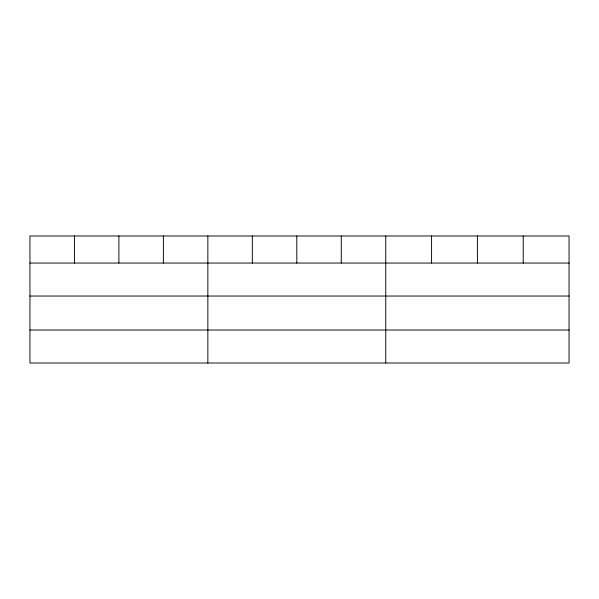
<?xml version="1.0" encoding="UTF-8"?>
<svg xmlns="http://www.w3.org/2000/svg" width="599" height="599" viewBox="0 0 599 599"><rect width="100%" height="100%" fill="white"/><g stroke="black" fill="none" stroke-linecap="round" stroke-linejoin="round"><path stroke-width="0.9" d="M569.05 296.033L569.05 235.984L29.95 235.984L29.95 363.016L569.05 363.016L569.05 296.033L29.95 296.033M29.95 263.051L569.05 263.051M29.95 330.027L569.05 330.027M523.226 235.984L523.226 263.051M477.403 235.984L477.403 263.051M431.579 235.984L431.579 263.051M385.756 235.984L385.756 363.016M341.28 235.984L341.28 263.051M296.805 235.984L296.805 263.051M252.329 235.984L252.329 263.051M207.853 235.984L207.853 363.016M163.377 235.984L163.377 263.051M118.902 235.984L118.902 263.051M74.426 235.984L74.426 263.051"/></g></svg>
